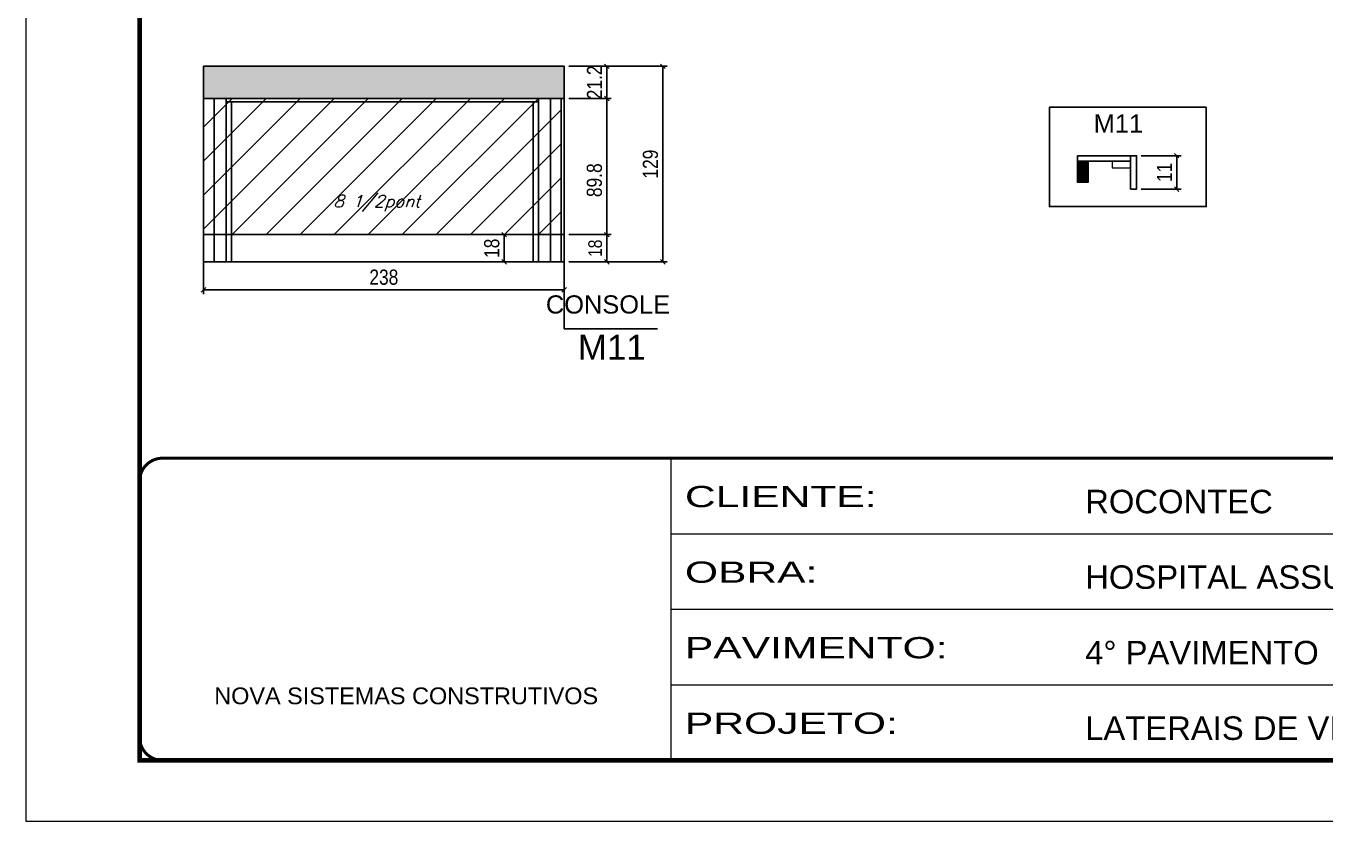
# Model space of a CAD drawing. Extents: x -20960 to -5926, y -2106 to 21915.
# Drawn here: x -10608 to -9752, y 12825 to 13350 of the extents above; entities that cross this region are included whole.
import ezdxf

# ---------------------------------------------------------------- set-up
doc = ezdxf.new("R2010")
doc.units = 0
doc.linetypes.add('CONTINUO', pattern=[0])
doc.linetypes.add('DASHED', pattern=[0.75, 0.5, -0.25])
for name, color, linetype in [('5', 5, 'Continuous'), ('COTA', 241, 'Continuous'), ('NOMENCLATURA', 7, 'Continuous'), ('Painéis', 200, 'Continuous'), ('Reaproveitamento', 251, 'Continuous'), ('SARR_2.2x7', 40, 'Continuous'), ('SARR_3.5x7', 81, 'Continuous'), ('texto', 7, 'Continuous')]:
    doc.layers.add(name, color=color, linetype=linetype)
for name, color, linetype, lineweight in [('Folhas', 255, 'Continuous', 9), ('Madeira', 126, 'Continuous', 18), ('Sarr 2.2x7', 40, 'Continuous', 9), ('SARRAFO DE PRESSAO', 251, 'DASHED', 9)]:
    doc.layers.add(name, color=color, linetype=linetype, lineweight=lineweight)
doc.styles.add('ARIAL', font='arial.ttf')
doc.styles.add('COTA TECNICA', font='techl___.ttf', dxfattribs={"height": 10})
doc.styles.add('COTA TECNICA-50', font='techl___.ttf', dxfattribs={"height": 9})
doc.styles.add('Romans', font='romans.shx')
doc.styles.get("Standard").update_dxf_attribs({"font": 'arial.ttf'})
doc.styles.add('Tecnologia', font='')
doc.styles.get('Tecnologia').set_extended_font_data('Forgotten Futurist')
doc.dimstyles.new('COTA PAINEL-50', dxfattribs={"dimtxt": 9, "dimasz": 3, "dimexe": 3, "dimexo": 3, "dimgap": 3, "dimtad": 1, "dimdec": 1, "dimzin": 12, "dimdsep": 46, "dimtxsty": 'COTA TECNICA-50', "dimblk1": 'OBLIQUE', "dimblk2": 'OBLIQUE', "dimsah": 1, "dimcen": 0.9, "dimclrd": 4, "dimclre": 4, "dimclrt": 240, "dimadec": 1, "dimazin": 3, "dimtfac": 1, "dimtdec": 1, "dimtmove": 0, "dimatfit": 3, "dimfxl": 1, "dimtolj": 1, "dimtzin": 12, "dimarcsym": 0})
doc.dimstyles.new('PAINEL', dxfattribs={"dimtxt": 10, "dimasz": 3, "dimexe": 3, "dimexo": 3, "dimgap": 3, "dimtad": 1, "dimdec": 1, "dimzin": 12, "dimdsep": 46, "dimtxsty": 'COTA TECNICA', "dimblk1": 'OBLIQUE', "dimblk2": 'OBLIQUE', "dimsah": 1, "dimcen": 0.9, "dimclrd": 4, "dimclre": 4, "dimclrt": 240, "dimadec": 1, "dimazin": 3, "dimtfac": 1, "dimtdec": 1, "dimtmove": 0, "dimatfit": 3, "dimfxl": 1, "dimtolj": 1, "dimtzin": 12, "dimarcsym": 0})

# ---------------------------------------------------------------- blocks, each defined once
blk = doc.blocks.new('9999999999')
at = {"color": 30, "linetype": 'CONTINUO'}
for p, q in [((98564.56, 34230.21), (98564.56, 34429.45)), ((98564.56, 34379.64), (99583.98, 34379.64)), ((98564.56, 34329.83), (99487.98, 34329.83)), ((98564.56, 34280.02), (99487.98, 34280.02))]:
    blk.add_line(p, q, dxfattribs=at)
at = {"color": 30, "linetype": 'CONTINUO', "const_width": 2}
blk.add_lwpolyline([(99583.98, 34230.21), (99583.98, 34414.45, 0.414214), (99568.98, 34429.45), (98228.98, 34429.45, 0.414214), (98213.98, 34414.45), (98213.98, 34245.21, 0.414214), (98228.98, 34230.21), (99583.98, 34230.21)], format="xyb", dxfattribs=at)
at = {"layer": 'Folhas'}
blk.add_lwpolyline([(98138.98, 34190.21), (99623.98, 34190.21), (99623.98, 35240.21), (98138.98, 35240.21)], close=True, dxfattribs=at)
at = {"layer": 'Folhas', "color": 30, "const_width": 3}
blk.add_lwpolyline([(98213.98, 34230.21), (99583.98, 34230.21), (99583.98, 35200.21), (98213.98, 35200.21)], close=True, dxfattribs=at)
at = {"color": 7, "linetype": 'Continuous', "ltscale": 5, "style": 'ARIAL'}
for s, height, p in [('ROCONTEC', 15.483, (98837.68, 34393.13)), ('HOSPITAL ASSUNÇÃO', 15.4829, (98837.68, 34343.32)), ('4° PAVIMENTO', 15.4829, (98837.68, 34293.51)), ('NOVA SISTEMAS CONSTRUTIVOS', 11.0592, (98263.19, 34267.21)), ('LATERAIS DE VIGAS', 15.4829, (98837.68, 34243.7))]:
    blk.add_text(s, height=height, dxfattribs=at).set_placement(p)
at = {"layer": 'Folhas', "color": 7, "style": 'Tecnologia', "width": 1.5}
for s, p in [('CLIENTE:', (98573.65, 34397.17)), ('OBRA:', (98573.65, 34347.31)), ('PAVIMENTO:', (98573.65, 34297.5)), ('PROJETO:', (98573.65, 34247.69))]:
    blk.add_text(s, height=14, dxfattribs=at).set_placement(p)
blk = doc.blocks.new('_Oblique')
at = {"color": 0, "linetype": 'ByBlock', "lineweight": -2}
blk.add_line((-0.5, -0.5), (0.5, 0.5), dxfattribs=at)
blk = doc.blocks.new('*D1089')
at = {"layer": 'COTA', "color": 4, "lineweight": -2, "ltscale": 25, "transparency": 16777216}
for p, q in [((-10250.46, 13301.83), (-10222.41, 13301.83)), ((-10225.41, 13212.03), (-10225.41, 13301.83)), ((-10250.46, 13212.03), (-10222.41, 13212.03))]:
    blk.add_line(p, q, dxfattribs=at)
at = {"layer": 'Defpoints', "color": 0, "ltscale": 25, "transparency": 16777216}
for p in [(-10253.46, 13301.83), (-10225.41, 13301.83), (-10253.46, 13212.03)]:
    blk.add_point(p, dxfattribs=at)
at = {"layer": 'COTA', "color": 4, "lineweight": -2, "ltscale": 25, "transparency": 16777216, "xscale": 3, "yscale": 3, "zscale": 3}
for p, rotation in [((-10225.41, 13301.83), 90), ((-10225.41, 13212.03), 270)]:
    blk.add_blockref('_Oblique', p, dxfattribs=dict(at, rotation=rotation))
at = {"layer": 'COTA', "color": 240, "ltscale": 25, "transparency": 16777216, "insert": (-10233.52, 13247.93), "char_height": 10, "attachment_point": 5, "rotation": 90, "style": 'COTA TECNICA'}
blk.add_mtext('\\A1;89.8', dxfattribs=at)
blk = doc.blocks.new('*D1090')
at = {"layer": 'COTA', "color": 4, "lineweight": -2, "ltscale": 25, "transparency": 16777216}
for p, q in [((-10491.44, 13209.03), (-10491.44, 13172.69)), ((-10253.46, 13209.03), (-10253.46, 13172.69)), ((-10253.46, 13175.69), (-10491.44, 13175.69))]:
    blk.add_line(p, q, dxfattribs=at)
at = {"layer": 'Defpoints', "color": 0, "ltscale": 25, "transparency": 16777216}
for p in [(-10491.44, 13212.03), (-10253.46, 13212.03), (-10491.44, 13175.69)]:
    blk.add_point(p, dxfattribs=at)
at = {"layer": 'COTA', "color": 4, "lineweight": -2, "ltscale": 25, "transparency": 16777216, "xscale": 3, "yscale": 3, "zscale": 3, "rotation": 180}
blk.add_blockref('_Oblique', (-10491.44, 13175.69), dxfattribs=at)
at = {"layer": 'COTA', "color": 4, "lineweight": -2, "ltscale": 25, "transparency": 16777216, "xscale": 3, "yscale": 3, "zscale": 3}
blk.add_blockref('_Oblique', (-10253.46, 13175.69), dxfattribs=at)
at = {"layer": 'COTA', "color": 240, "ltscale": 25, "transparency": 16777216, "insert": (-10372.45, 13183.93), "char_height": 10, "attachment_point": 5, "style": 'COTA TECNICA'}
blk.add_mtext('\\A1;238', dxfattribs=at)
blk = doc.blocks.new('*D1091')
at = {"layer": 'COTA', "color": 4, "lineweight": -2, "ltscale": 25, "transparency": 16777216}
for p, q in [((-10250.46, 13323.03), (-10222.41, 13323.03)), ((-10225.41, 13301.83), (-10225.41, 13323.03)), ((-10250.46, 13301.83), (-10222.41, 13301.83))]:
    blk.add_line(p, q, dxfattribs=at)
at = {"layer": 'Defpoints', "color": 0, "ltscale": 25, "transparency": 16777216}
for p in [(-10253.46, 13323.03), (-10225.41, 13323.03), (-10253.46, 13301.83)]:
    blk.add_point(p, dxfattribs=at)
at = {"layer": 'COTA', "color": 4, "lineweight": -2, "ltscale": 25, "transparency": 16777216, "xscale": 3, "yscale": 3, "zscale": 3}
for p, rotation in [((-10225.41, 13323.03), 90), ((-10225.41, 13301.83), 270)]:
    blk.add_blockref('_Oblique', p, dxfattribs=dict(at, rotation=rotation))
at = {"layer": 'COTA', "color": 240, "ltscale": 25, "transparency": 16777216, "insert": (-10233.47, 13312.43), "char_height": 10, "attachment_point": 5, "rotation": 90, "style": 'COTA TECNICA'}
blk.add_mtext('\\A1;21.2', dxfattribs=at)
blk = doc.blocks.new('*D1065')
at = {"layer": 'Defpoints', "color": 0, "linetype": 'ByBlock', "transparency": 16777216}
for p in [(-9875.9, 13264.07), (-9875.9, 13242.07), (-9849.46, 13242.07)]:
    blk.add_point(p, dxfattribs=at)
at = {"layer": 'Sarr 2.2x7', "color": 4, "linetype": 'ByBlock', "lineweight": -2, "transparency": 16777216}
for p, q in [((-9872.9, 13264.07), (-9846.46, 13264.07)), ((-9849.46, 13264.07), (-9849.46, 13242.07)), ((-9872.9, 13242.07), (-9846.46, 13242.07))]:
    blk.add_line(p, q, dxfattribs=at)
at = {"layer": 'Sarr 2.2x7', "color": 4, "linetype": 'ByBlock', "lineweight": -2, "transparency": 16777216, "xscale": 3, "yscale": 3, "zscale": 3}
for p, rotation in [((-9849.46, 13264.07), 90), ((-9849.46, 13242.07), 270)]:
    blk.add_blockref('_Oblique', p, dxfattribs=dict(at, rotation=rotation))
at = {"layer": 'Sarr 2.2x7', "color": 240, "linetype": 'ByBlock', "transparency": 16777216, "insert": (-9857.52, 13253.07), "char_height": 10, "attachment_point": 5, "rotation": 90, "style": 'COTA TECNICA'}
blk.add_mtext('\\A1;11', dxfattribs=at)
blk = doc.blocks.new('*D1066')
at = {"layer": 'COTA', "color": 4, "lineweight": -2, "ltscale": 25, "transparency": 16777216}
for p, q in [((-10276.96, 13212.03), (-10296.1, 13212.03)), ((-10293.1, 13194.03), (-10293.1, 13212.03)), ((-10276.96, 13194.03), (-10296.1, 13194.03))]:
    blk.add_line(p, q, dxfattribs=at)
at = {"layer": 'Defpoints', "color": 0, "ltscale": 25, "transparency": 16777216}
for p in [(-10293.1, 13212.03), (-10273.96, 13212.03), (-10273.96, 13194.03)]:
    blk.add_point(p, dxfattribs=at)
at = {"layer": 'COTA', "color": 4, "lineweight": -2, "ltscale": 25, "transparency": 16777216, "xscale": 3, "yscale": 3, "zscale": 3}
for p, rotation in [((-10293.1, 13212.03), 90), ((-10293.1, 13194.03), 270)]:
    blk.add_blockref('_Oblique', p, dxfattribs=dict(at, rotation=rotation))
at = {"layer": 'COTA', "color": 240, "ltscale": 25, "transparency": 16777216, "insert": (-10301.19, 13203.03), "char_height": 10, "attachment_point": 5, "rotation": 90, "style": 'COTA TECNICA'}
blk.add_mtext('\\A1;18', dxfattribs=at)
blk = doc.blocks.new('*D1068')
at = {"layer": 'COTA', "color": 4, "lineweight": -2, "ltscale": 25, "transparency": 16777216}
for p, q in [((-10250.46, 13323.03), (-10185.47, 13323.03)), ((-10188.47, 13194.03), (-10188.47, 13323.03)), ((-10250.46, 13194.03), (-10185.47, 13194.03))]:
    blk.add_line(p, q, dxfattribs=at)
at = {"layer": 'Defpoints', "color": 0, "ltscale": 25, "transparency": 16777216}
for p in [(-10253.46, 13323.03), (-10188.47, 13323.03), (-10253.46, 13194.03)]:
    blk.add_point(p, dxfattribs=at)
at = {"layer": 'COTA', "color": 4, "lineweight": -2, "ltscale": 25, "transparency": 16777216, "xscale": 3, "yscale": 3, "zscale": 3}
for p, rotation in [((-10188.47, 13323.03), 90), ((-10188.47, 13194.03), 270)]:
    blk.add_blockref('_Oblique', p, dxfattribs=dict(at, rotation=rotation))
at = {"layer": 'COTA', "color": 240, "ltscale": 25, "transparency": 16777216, "insert": (-10196.56, 13258.53), "char_height": 10, "attachment_point": 5, "rotation": 90, "style": 'COTA TECNICA'}
blk.add_mtext('\\A1;129', dxfattribs=at)
blk = doc.blocks.new('*D1069')
at = {"layer": 'COTA', "color": 4, "lineweight": -2, "transparency": 16777216}
for p, q in [((-10250.46, 13212.03), (-10222.41, 13212.03)), ((-10225.41, 13212.03), (-10225.41, 13194.03)), ((-10250.46, 13194.03), (-10222.41, 13194.03))]:
    blk.add_line(p, q, dxfattribs=at)
at = {"layer": 'Defpoints', "color": 0, "transparency": 16777216}
for p in [(-10253.46, 13212.03), (-10253.46, 13194.03), (-10225.41, 13194.03)]:
    blk.add_point(p, dxfattribs=at)
at = {"layer": 'COTA', "color": 4, "lineweight": -2, "transparency": 16777216, "xscale": 3, "yscale": 3, "zscale": 3}
for p, rotation in [((-10225.41, 13212.03), 90), ((-10225.41, 13194.03), 270)]:
    blk.add_blockref('_Oblique', p, dxfattribs=dict(at, rotation=rotation))
at = {"layer": 'COTA', "color": 240, "transparency": 16777216, "insert": (-10233, 13203.03), "char_height": 9, "attachment_point": 5, "rotation": 90, "style": 'COTA TECNICA-50'}
blk.add_mtext('\\A1;18', dxfattribs=at)

msp = doc.modelspace()

# ---------------------------------------------------------------- hatches: boundary and pattern name
at = {"layer": 'COTA', "linetype": 'ByBlock'}
h = msp.add_hatch(dxfattribs=at)
h.set_pattern_fill('AR-CONC', color=256, scale=0.03)
h.set_pattern_definition([(50, (-151872.0154, -18279.359), (5.46554007, -0.47817257), [0.5715, -6.2865]), (355, (-151872.0154, -18279.359), (-1.05730264, 5.73170536), [0.4572, -5.02921753]), (100.4514447, (-151871.56, -18279.399), (4.40823741, 5.25353256), [0.48570026, -5.34270734]), (46.1842, (-151872.0154, -18277.835), (8.13237123, -1.26126984), [0.85725, -9.42975]), (96.6355576, (-151871.338, -18277.94), (7.122124, 7.42278374), [0.7285507, -8.01406824]), (351.184151, (-151872.015, -18277.835), (7.122124, 7.42278374), [0.685799, -7.54379196]), (21, (-151871.2534, -18278.216), (4.54843174, -3.06795595), [0.5715, -6.2865]), (326, (-151871.2534, -18278.216), (1.85406085, 5.52563898), [0.4572, -5.0292]), (71.451445, (-151870.8743, -18278.472), (6.40249258, 2.45768307), [0.48570026, -5.34269813]), (37.5, (-151872.0154, -18279.359), (0.092658098, 2.536651166), [0, -4.96824, 0, -5.1054, 0, -5.04825]), (7.5, (-151872.0154, -18279.359), (2.004589875, 3.005417245), [0, -2.91084, 0, -4.85394, 0, -1.92405]), (327.5, (-151873.7146, -18279.359), (4.067717855, -0.17186232), [0, -1.905, 0, -5.9436, 0, -7.8867]), (317.5, (-151874.4766, -18279.359), (4.44387544, 0.76279473), [0, -2.4765, 0, -3.94716, 0, -5.6007])])
h.paths.add_polyline_path([(-10491.44, 13323.03), (-10491.44, 13301.83), (-10253.46, 13301.83), (-10253.46, 13323.03)])
at = {"layer": 'Madeira'}
h = msp.add_hatch(dxfattribs=at)
h.set_pattern_fill('ANSI31', color=256, scale=0.2, angle=450, style=0)
h.set_pattern_definition([(135, (-26480.88155, 26532.3795), (-0.449012806, -0.449012806), [])])
h.paths.add_polyline_path([(-9914.87, 13246.47), (-9907.87, 13246.47), (-9907.87, 13260.47), (-9914.87, 13260.47)])
at = {"layer": 'Reaproveitamento'}
h = msp.add_hatch(dxfattribs=at)
h.set_pattern_fill('ANSI31', color=256, scale=5)
h.set_pattern_definition([(45, (-13.5, -4594.3), (-11.22532, 11.22532), [])])
h.paths.add_polyline_path([(-10491.44, 13301.83), (-10491.44, 13212.03), (-10255.46, 13212.03), (-10255.46, 13301.83)])

# ---------------------------------------------------------------- linework, layer by layer
at = {"linetype": 'ByBlock'}
msp.add_lwpolyline([(-9829.95, 13296.04), (-9933.39, 13296.04), (-9933.39, 13230.49), (-9829.95, 13230.49)], close=True, dxfattribs=at)
at = {"layer": 'COTA', "linetype": 'ByBlock'}
for p, q in [((-10491.44, 13323.03), (-10253.46, 13323.03)), ((-10491.44, 13301.83), (-10491.44, 13323.03)), ((-10253.46, 13301.83), (-10253.46, 13323.03))]:
    msp.add_line(p, q, dxfattribs=at)
at = {"layer": 'Madeira'}
msp.add_lwpolyline([(-9914.87, 13260.47), (-9907.87, 13260.47), (-9907.87, 13246.47), (-9914.87, 13246.47)], close=True, dxfattribs=at)
at = {"layer": 'NOMENCLATURA', "linetype": 'Continuous'}
for p in [(-10253.46, 13210.43), (-10191.97, 13149.98)]:
    msp.add_line(p, (-10253.46, 13149.98), dxfattribs=at)
at = {"layer": 'Painéis'}
for p, q in [((-10491.44, 13301.83), (-10253.46, 13301.83)), ((-10491.44, 13212.03), (-10253.46, 13212.03)), ((-10491.44, 13194.03), (-10253.46, 13194.03))]:
    msp.add_line(p, q, dxfattribs=at)
at = {"layer": 'Painéis', "ltscale": 25}
for p, q in [((-10491.44, 13194.03), (-10491.44, 13301.83)), ((-10255.46, 13194.03), (-10255.46, 13301.83)), ((-10253.46, 13194.03), (-10253.46, 13301.83))]:
    msp.add_line(p, q, dxfattribs=at)
at = {"layer": 'Painéis', "linetype": 'ByBlock'}
msp.add_lwpolyline([(-9879.9, 13264.07), (-9914.85, 13264.07), (-9914.85, 13260.47), (-9879.9, 13260.47), (-9879.9, 13264.07)], dxfattribs=at)
at = {"layer": 'Painéis'}
msp.add_lwpolyline([(-9879.9, 13242.07), (-9875.9, 13242.07), (-9875.9, 13264.07), (-9879.9, 13264.07)], close=True, dxfattribs=at)
at = {"layer": 'Sarr 2.2x7', "linetype": 'ByBlock'}
msp.add_lwpolyline([(-9879.9, 13260.47), (-9891.9, 13260.47), (-9891.9, 13256.07), (-9879.9, 13256.07), (-9879.9, 13260.47)], dxfattribs=at)
at = {"layer": 'SARR_2.2x7', "linetype": 'Continuous'}
for p, q in [((-10484.44, 13212.03), (-10484.44, 13301.83)), ((-10476.44, 13299.63), (-10270.46, 13299.63)), ((-10262.46, 13212.03), (-10262.46, 13301.83)), ((-10484.44, 13194.03), (-10484.44, 13212.03)), ((-10262.46, 13194.03), (-10262.46, 13212.03))]:
    msp.add_line(p, q, dxfattribs=at)
at = {"layer": 'SARR_3.5x7'}
for p, q in [((-10476.44, 13194.03), (-10476.44, 13301.83)), ((-10472.94, 13194.03), (-10472.94, 13299.63)), ((-10273.96, 13194.03), (-10273.96, 13299.63)), ((-10270.46, 13194.03), (-10270.46, 13301.83)), ((-10476.44, 13194.03), (-10472.94, 13194.03)), ((-10273.96, 13194.03), (-10270.46, 13194.03))]:
    msp.add_line(p, q, dxfattribs=at)

# ---------------------------------------------------------------- block references
at = {"layer": 'SARRAFO DE PRESSAO', "color": 6, "linetype": 'ByBlock'}
msp.add_blockref('9999999999', (-108747.48, -21364.84), dxfattribs=at)

# ---------------------------------------------------------------- texts
at = {"layer": '5', "color": 7, "linetype": 'Continuous'}
msp.add_text('M11', height=12, rotation=359.99996, dxfattribs=at).set_placement((-9904.21, 13279.33))
at = {"layer": '5', "linetype": 'Continuous'}
msp.add_text('CONSOLE', height=12, rotation=359.99996, dxfattribs=at).set_placement((-10265.57, 13159.99))
at = {"layer": 'NOMENCLATURA', "linetype": 'Continuous'}
msp.add_text('M11', height=16.5, dxfattribs=at).set_placement((-10244.47, 13129.49))
at = {"layer": 'texto', "color": 2, "insert": (-10377.18, 13232.73), "char_height": 8, "attachment_point": 5, "style": 'Romans'}
msp.add_mtext('{\\Q19;\\C256;8 1/2pont}', dxfattribs=at)

# ---------------------------------------------------------------- dimensions: what is measured, and where the dimension line sits
at = {"layer": 'COTA', "ltscale": 25}
for base, p1, p2, picture, middle in [((-10225.41, 13323.03), (-10253.46, 13301.83), (-10253.46, 13323.03), '*D1091', (-10225.41, 13312.43)), ((-10225.41, 13301.83), (-10253.46, 13212.03), (-10253.46, 13301.83), '*D1089', (-10225.41, 13247.93))]:
    dim = msp.add_linear_dim(base=base, p1=p1, p2=p2, angle=90, dimstyle='PAINEL', dxfattribs=at)
    dim.commit()
    dim.dimension.update_dxf_attribs({"geometry": picture, "text_midpoint": middle, "dimtype": 160})
for base, p1, p2, picture, middle in [((-10188.47, 13323.03), (-10253.46, 13194.03), (-10253.46, 13323.03), '*D1068', (-10196.56, 13258.53)), ((-10293.1, 13212.03), (-10273.96, 13194.03), (-10273.96, 13212.03), '*D1066', (-10301.19, 13203.03))]:
    dim = msp.add_linear_dim(base=base, p1=p1, p2=p2, angle=90, dimstyle='PAINEL', dxfattribs=at)
    dim.commit()
    dim.dimension.update_dxf_attribs({"geometry": picture, "text_midpoint": middle})
at = {"layer": 'COTA'}
dim = msp.add_linear_dim(base=(-10225.41, 13194.03), p1=(-10253.46, 13212.03), p2=(-10253.46, 13194.03), angle=90, dimstyle='COTA PAINEL-50', dxfattribs=at)
dim.commit()
dim.dimension.update_dxf_attribs({"geometry": '*D1069', "text_midpoint": (-10233, 13203.03)})
at = {"layer": 'COTA', "ltscale": 25}
dim = msp.add_linear_dim(base=(-10491.44, 13175.69), p1=(-10253.46, 13212.03), p2=(-10491.44, 13212.03), dimstyle='PAINEL', dxfattribs=at)
dim.commit()
dim.dimension.update_dxf_attribs({"geometry": '*D1090', "text_midpoint": (-10372.45, 13183.93)})
at = {"layer": 'Sarr 2.2x7', "linetype": 'ByBlock'}
dim = msp.add_linear_dim(base=(-9849.46, 13242.07), p1=(-9875.9, 13264.07), p2=(-9875.9, 13242.07), angle=90, dimstyle='PAINEL', override={"dimlfac": 0.5}, dxfattribs=at)
dim.commit()
dim.dimension.update_dxf_attribs({"geometry": '*D1065', "text_midpoint": (-9857.52, 13253.07)})

doc.saveas('drawing.dxf')
